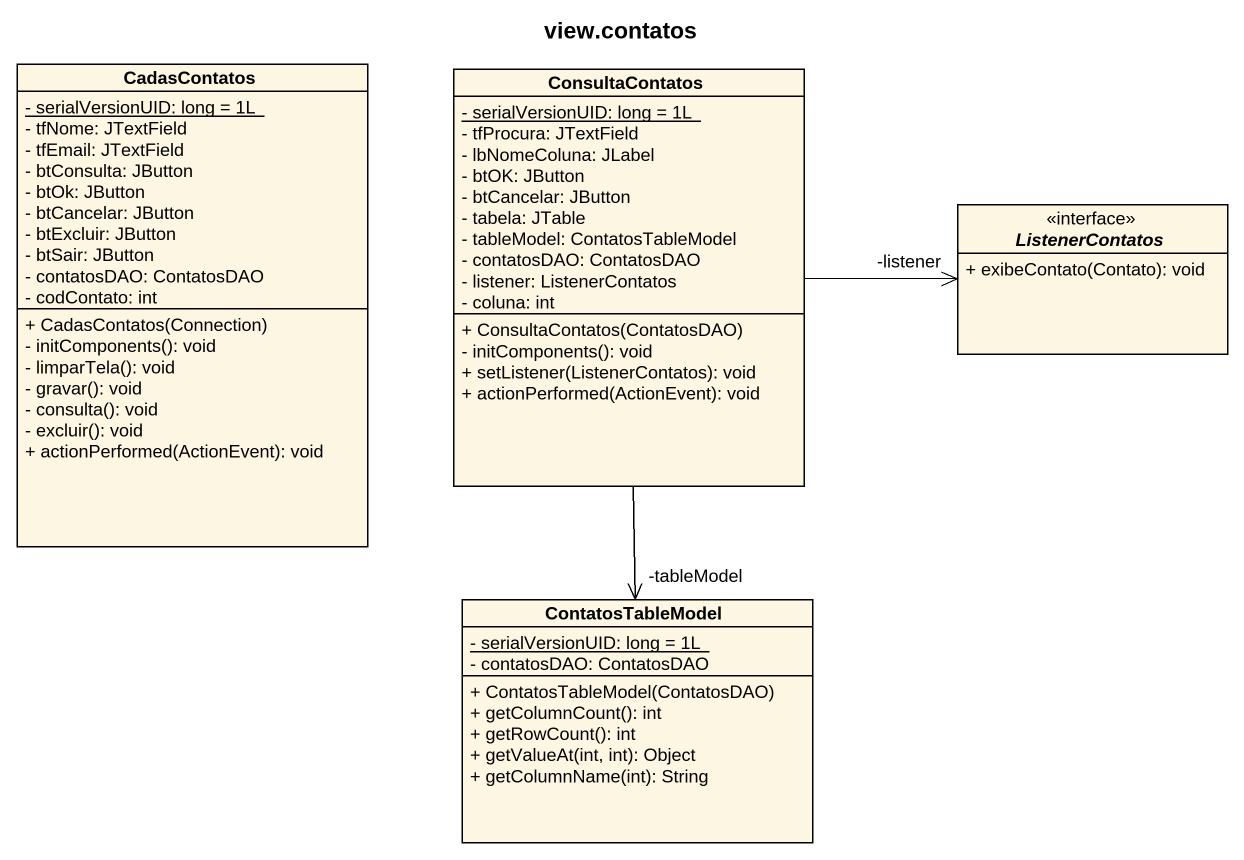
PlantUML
@startuml
title view.contatos
hide circle
hide empty members
skinparam classAttributeIconSize 0
class CadasContatos {
  {static} - serialVersionUID: long = 1L
  - tfNome: JTextField
  - tfEmail: JTextField
  - btConsulta: JButton
  - btOk: JButton
  - btCancelar: JButton
  - btExcluir: JButton
  - btSair: JButton
  - contatosDAO: ContatosDAO
  - codContato: int
  + CadasContatos(Connection)
  - initComponents(): void
  - limparTela(): void
  - gravar(): void
  - consulta(): void
  - excluir(): void
  + actionPerformed(ActionEvent): void
}
class ConsultaContatos {
  {static} - serialVersionUID: long = 1L
  - tfProcura: JTextField
  - lbNomeColuna: JLabel
  - btOK: JButton
  - btCancelar: JButton
  - tabela: JTable
  - tableModel: ContatosTableModel
  - contatosDAO: ContatosDAO
  - listener: ListenerContatos
  - coluna: int
  + ConsultaContatos(ContatosDAO)
  - initComponents(): void
  + setListener(ListenerContatos): void
  + actionPerformed(ActionEvent): void
}
interface ListenerContatos <<interface>> {
  + exibeContato(Contato): void
}
class ContatosTableModel {
  {static} - serialVersionUID: long = 1L
  - contatosDAO: ContatosDAO
  + ContatosTableModel(ContatosDAO)
  + getColumnCount(): int
  + getRowCount(): int
  + getValueAt(int, int): Object
  + getColumnName(int): String
}
ConsultaContatos -right-> "-listener" ListenerContatos
ConsultaContatos --> "-tableModel" ContatosTableModel
@enduml
